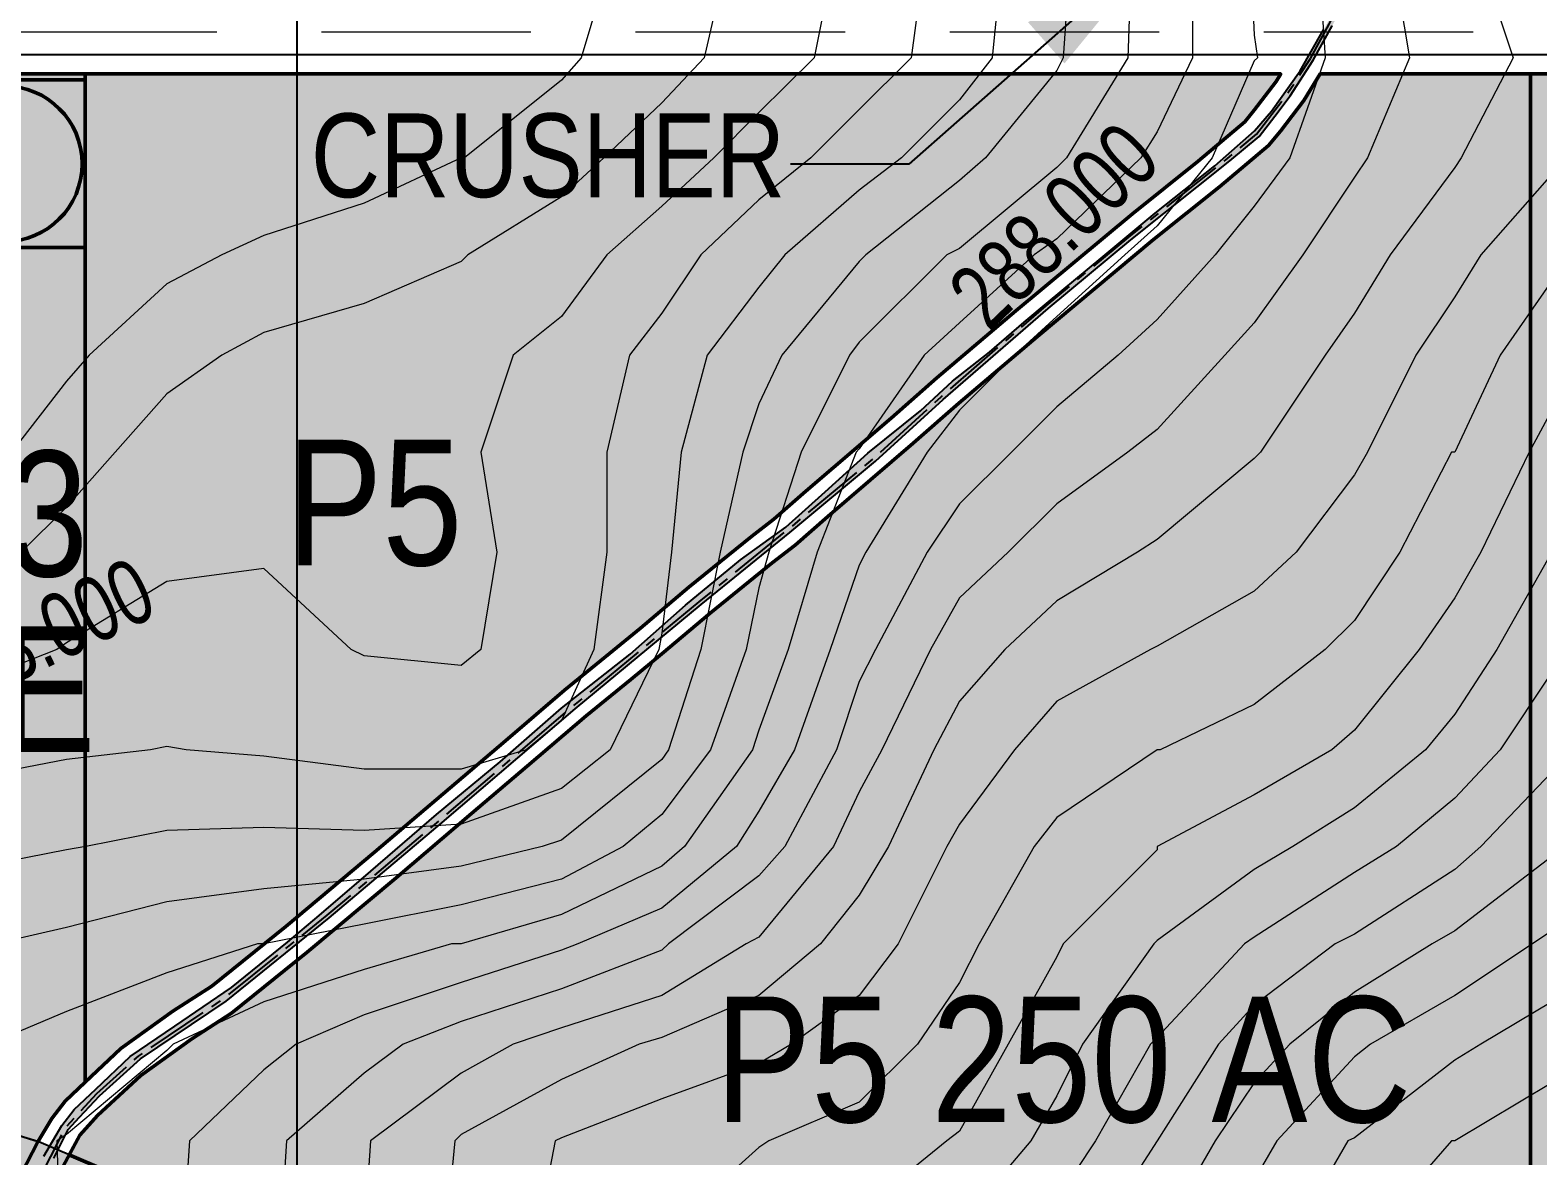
# Model space of a CAD drawing. Header units: metres. Extents: x 199095 to 216734, y 1644234 to 1657008.
# Drawn here: x 202341 to 203241, y 1653842 to 1654515 of the extents above; entities that cross this region are included whole.
import ezdxf
from ezdxf.enums import TextEntityAlignment as Align

# ---------------------------------------------------------------- set-up
doc = ezdxf.new("R2010")
doc.units = ezdxf.units.M
doc.linetypes.add('CENTER2', pattern=[1.125, 0.75, -0.125, 0.125, -0.125])
doc.linetypes.add('DASHED', pattern=[0.75, 0.5, -0.25])
for name, color, linetype in [('250 Ac', 10, 'Continuous'), ('C-ANNO-MATC', 7, 'DASHED'), ('check dam', 254, 'Continuous'), ('CON TXT', 204, 'Continuous'), ('GRID', 7, 'Continuous'), ("PLOT NO'S", 1, 'Continuous')]:
    doc.layers.add(name, color=color, linetype=linetype)
doc.layers.add('APSPCL LAND', color=7, linetype='Continuous', true_color=0xd7ecd5)
doc.layers.add('Plot hatching', color=7, linetype='Continuous', true_color=0xffffdb)
for name, color, linetype, lineweight in [('CONTOURS', 8, 'Continuous', 9), ('PLOT BOUNDARY', 1, 'Continuous', 30), ('STREAM', 141, 'Continuous', 0)]:
    doc.layers.add(name, color=color, linetype=linetype, lineweight=lineweight)
doc.styles.get("Standard").update_dxf_attribs({"font": 'ARIALN.TTF'})
doc.dimstyles.get("Standard").update_dxf_attribs({"dimtxt": 0.18, "dimasz": 0.18, "dimexe": 0.18, "dimexo": 0.0625, "dimgap": 0.09, "dimtad": 0, "dimtih": 1, "dimtoh": 1, "dimdec": 4, "dimzin": 0, "dimdsep": 46, "dimtxsty": 'Standard', "dimcen": 0.09, "dimadec": 0, "dimazin": 0, "dimtfac": 1, "dimtdec": 4, "dimtofl": 0, "dimtmove": 0, "dimatfit": 3, "dimfxl": 1, "dimtolj": 1, "dimtzin": 0, "dimarcsym": 0})

msp = doc.modelspace()

# ---------------------------------------------------------------- hatches: boundary and pattern name
at = {"layer": 'APSPCL LAND', "linetype": 'ByBlock', "lineweight": 9}
h = msp.add_hatch(color=256, dxfattribs=at)
h.dxf.hatch_style = 1
h.paths.add_polyline_path([(202373.69, 1654488.39), (202144.61, 1654488.39), (202144.61, 1653925.4), (202164.21, 1653917.51), (202181.08, 1653906.38), (202187.46, 1653904.75), (202268.25, 1653879.8), (202304.74, 1653863.29), (202345.49, 1653850.78), (202353.72, 1653864.59), (202361.64, 1653874.99), (202373.69, 1653886.37)])
at = {"layer": 'Plot hatching', "linetype": 'ByBlock'}
h = msp.add_hatch(color=256, dxfattribs=at)
h.dxf.hatch_style = 1
h.paths.add_polyline_path([(203236.29, 1654488.39), (203110.87, 1654488.39), (203100.96, 1654472.61), (203087.15, 1654454.31), (203080.02, 1654445.62), (203050.72, 1654420.91), (203011.39, 1654389.48), (202942.07, 1654331.65), (202895.02, 1654291.73), (202867.85, 1654267.83), (202816.99, 1654224.16), (202797.44, 1654206.98), (202783.78, 1654196.47), (202746.74, 1654166.44), (202717.82, 1654142.05), (202699.3, 1654126.87), (202672.65, 1654105.02), (202637.49, 1654075.02), (202604.2, 1654046.7), (202559.2, 1654008.39), (202506.16, 1653963.88), (202461.01, 1653927.49), (202437.35, 1653912.23), (202406.81, 1653890.32), (202381.01, 1653866.44), (202370.45, 1653854.72), (202364.12, 1653842.89), (202406.42, 1653824.82), (202422.24, 1653815.98), (202467.2, 1653793.96), (202511.14, 1653767.11), (202537.09, 1653760.73), (202578.75, 1653756.96), (202623.63, 1653758.85), (202641.84, 1653760.39), (202701.11, 1653749.45), (202765.31, 1653742.63), (202817, 1653730.3), (202870.68, 1653693.97), (202894.17, 1653679.51), (202902.78, 1653675.93), (202979.26, 1653662.86), (203024.08, 1653651.89), (203048.41, 1653641.5), (203067.04, 1653636.08), (203079.9, 1653630.54), (203093.92, 1653630.54), (203112.07, 1653630.08), (203133.82, 1653637.1), (203160.21, 1653635.91), (203176.66, 1653634.5), (203191.91, 1653623.77), (203204.48, 1653610.78), (203217.85, 1653602.56), (203223.48, 1653581.7), (203236.29, 1653572)])
at = {"layer": 'Plot hatching', "linetype": 'ByBlock', "lineweight": 9}
h = msp.add_hatch(color=256, dxfattribs=at)
h.dxf.hatch_style = 1
h.paths.add_polyline_path([(202929.19, 1654346.96), (202998.74, 1654404.97), (203038.03, 1654436.37), (203065.72, 1654459.72), (203071.43, 1654466.68), (203084.48, 1654483.97), (203087.26, 1654488.39), (202899.93, 1654488.39), (202397.39, 1654488.39), (202383.01, 1654488.39), (202373.69, 1654488.39), (202373.69, 1653886.37), (202394.86, 1653906.36), (202426.09, 1653928.77), (202449.28, 1653943.73), (202493.46, 1653979.33), (202546.29, 1654023.67), (202591.24, 1654061.93), (202624.52, 1654090.25), (202659.82, 1654120.36), (202686.62, 1654142.34), (202705.03, 1654157.43), (202733.99, 1654181.86), (202771.38, 1654212.17), (202784.73, 1654222.44), (202803.87, 1654239.26), (202854.73, 1654282.92), (202881.94, 1654306.86)])
at = {"layer": 'Plot hatching', "linetype": 'ByBlock'}
h = msp.add_hatch(color=256, dxfattribs=at)
h.dxf.hatch_style = 1
h.paths.add_polyline_path([(203841.21, 1654488.39), (203550.51, 1654488.39), (203236.29, 1654488.39), (203236.29, 1653572), (203241.72, 1653567.89), (203321.94, 1653546.84), (203345.45, 1653543.75), (203365.54, 1653547.15), (203381.01, 1653545.9), (203404.59, 1653530.32), (203446.37, 1653514.16), (203574.53, 1653468.93), (203613.57, 1653453.53), (203650.56, 1653429.54), (203661.1, 1653417.85), (203671.53, 1653407.71), (203686.8, 1653405.4), (203715.13, 1653404.83), (203753.27, 1653379.4), (203781.6, 1653362.92), (203822.35, 1653352.43), (203841.21, 1653343.97)])
at = {"layer": 'STREAM'}
h = msp.add_hatch(color=256, dxfattribs=at)
h.dxf.hatch_style = 1
h.paths.add_polyline_path([(202207.39, 1653470.62), (202200.53, 1653477.03), (202216.78, 1653522.3), (202229.02, 1653561.28), (202280.12, 1653687.28), (202301.18, 1653742.74), (202311.88, 1653769.33), (202326.09, 1653797.92), (202336.5, 1653817.31), (202348.9, 1653842.12), (202359.83, 1653860.46), (202367.14, 1653870.05), (202379.99, 1653882.2), (202400.5, 1653901.57), (202427.15, 1653919.76), (202460.93, 1653942.82), (202494.39, 1653969.9), (202513.41, 1653985.83), (202544.18, 1654012.37), (202583.41, 1654046.22), (202621.38, 1654077.59), (202657.96, 1654109.58), (202699.03, 1654142.01), (202731.99, 1654171.27), (202764.86, 1654198.24), (202791.83, 1654217.81), (202815.34, 1654238.84), (202840.82, 1654261.86), (202872.28, 1654287.25), (202891.39, 1654304.85), (202913.44, 1654322.32), (202934.15, 1654340.22), (202948.68, 1654352.28), (202981.29, 1654379.42), (203012.31, 1654405.25), (203047.91, 1654433.45), (203071.63, 1654454.43), (203081.76, 1654466.14), (203098.86, 1654490.3), (203112.78, 1654514.71), (203122.56, 1654532.58), (203141.95, 1654567.75), (203160.4, 1654601.21), (203168.9, 1654616.62), (203186.14, 1654647.9), (203198.74, 1654670.74), (203207.86, 1654690.24), (203223.55, 1654720.74), (203234.4, 1654747.36), (203243.83, 1654768.6), (203249.84, 1654781.23), (203253.1, 1654780.6), (203243.07, 1654758.34), (203223.43, 1654711.67), (203203.61, 1654671.44), (203170.08, 1654609.51), (203144.23, 1654561.75), (203117.87, 1654517.19), (203106.65, 1654496.66), (203092.8, 1654475.36), (203083.63, 1654463.14), (203074.29, 1654451.01), (203056.81, 1654436.45), (202997.77, 1654389.39), (202948.5, 1654348.43), (202885.83, 1654294.07), (202845.43, 1654257.17), (202794.26, 1654214.58), (202741.35, 1654171.58), (202666.13, 1654109.34), (202586.84, 1654041.44), (202519.35, 1653984.46), (202457.84, 1653934.73), (202406.67, 1653900.3), (202382.13, 1653878.23), (202370.29, 1653865.35), (202363.58, 1653858.06), (202357.94, 1653846.89), (202354.97, 1653841), (202336.42, 1653804.93), (202307.69, 1653742.69), (202297.66, 1653708.63), (202281.99, 1653674), (202247.89, 1653592.74), (202222.96, 1653526.08), (202218.75, 1653511.08)])
at = {"layer": 'STREAM', "lineweight": 50}
h = msp.add_hatch(color=256, dxfattribs=at)
h.dxf.hatch_style = 1
edge = h.paths.add_edge_path()
edge.add_arc((202325.35, 1654434.76), 46.52, 0, 360)
at = {"layer": 'STREAM', "lineweight": 40}
h = msp.add_hatch(color=256, dxfattribs=at)
h.dxf.hatch_style = 1
h.paths.add_polyline_path([(201832.54, 1654075.55), (201812.07, 1654079.46), (201789.52, 1654088.03), (201658.37, 1654091.43), (201646.37, 1654095.12), (201627.23, 1654096.86), (201617.44, 1654101.64), (201609.84, 1654108.81), (201603.64, 1654111.63), (201594.29, 1654109.02), (201585.08, 1654102.24), (201577.49, 1654095.45), (201566.89, 1654088.18), (201562.97, 1654088.38), (201562.97, 1654060.11), (201567.99, 1654066.92), (201575.63, 1654076.6), (201584.75, 1654088.16), (201587.77, 1654091.07), (201605.56, 1654089.66), (201612.82, 1654090.35), (201621.56, 1654090.35), (201625.91, 1654090.26), (201637.96, 1654088.79), (201646.64, 1654085.19), (201664.42, 1654082.2), (201683.2, 1654081.6), (201700.9, 1654081.2), (201714.69, 1654082.1), (201728.1, 1654079.5), (201740.26, 1654078.59), (201751.36, 1654077.46), (201755.71, 1654076.93), (201762.31, 1654076.13), (201771.17, 1654074.2), (201778.19, 1654071.07), (201791.26, 1654064.12), (201807.08, 1654053.72), (201825.47, 1654037.16), (201835.66, 1654033.6), (201852.72, 1654032.05), (201878.74, 1654026.54), (201908.71, 1654020.2), (201922.68, 1654020.2), (201941.5, 1654012.26), (201943.81, 1654024.64), (201945.49, 1654040.82), (201931.71, 1654041.23), (201924.56, 1654043.06), (201918.24, 1654046.69), (201912.51, 1654048.61), (201901.09, 1654047.38), (201889.79, 1654048.05), (201874.75, 1654053.39), (201852.89, 1654064.87)])
h.paths.add_polyline_path([(202039.68, 1654012.55), (202008.71, 1654025.15), (201988.73, 1654031.38), (201956.43, 1654038.56), (201947.42, 1654040.16), (201945.35, 1654024.42), (201943.6, 1654012.83), (201951.05, 1654010.79), (201982.22, 1654003.86), (202002.21, 1653997.63), (202033.17, 1653985.03), (202071.54, 1653958.45), (202092.83, 1653925.21), (202131.88, 1653900.38), (202152.16, 1653881.58), (202168.67, 1653875.21), (202179.84, 1653907.21), (202164.21, 1653917.51), (202138.39, 1653927.9), (202099.34, 1653952.73), (202078.05, 1653985.97)])
h.paths.add_polyline_path([(202268.25, 1653879.8), (202187.46, 1653904.75), (202181.08, 1653906.38), (202169.62, 1653874.84), (202175.74, 1653872.79), (202261.74, 1653852.28), (202298.23, 1653835.77), (202339.51, 1653823.1), (202399.91, 1653797.3), (202415.74, 1653788.46), (202460.69, 1653766.44), (202504.63, 1653739.59), (202530.58, 1653733.21), (202572.24, 1653729.44), (202617.12, 1653731.33), (202635.33, 1653732.87), (202694.6, 1653721.93), (202758.8, 1653715.11), (202810.5, 1653702.78), (202859.61, 1653661.07), (202883.56, 1653649.94), (202891.76, 1653672.15), (202894.17, 1653679.51), (202870.68, 1653693.97), (202817, 1653730.3), (202765.31, 1653742.63), (202701.11, 1653749.45), (202641.84, 1653760.39), (202623.63, 1653758.85), (202578.75, 1653756.96), (202537.09, 1653760.73), (202511.14, 1653767.11), (202467.2, 1653793.96), (202422.24, 1653815.98), (202406.42, 1653824.82), (202346.02, 1653850.62), (202304.74, 1653863.29)])
h.paths.add_polyline_path([(203381.01, 1653545.9), (203365.54, 1653547.15), (203345.45, 1653543.75), (203321.94, 1653546.84), (203241.72, 1653567.89), (203223.48, 1653581.7), (203217.85, 1653602.56), (203204.48, 1653610.78), (203191.91, 1653623.77), (203176.66, 1653634.5), (203160.21, 1653635.91), (203133.82, 1653637.1), (203112.07, 1653630.08), (203093.92, 1653630.54), (203079.9, 1653630.54), (203067.04, 1653636.08), (203048.41, 1653641.5), (203024.08, 1653651.89), (202979.26, 1653662.86), (202902.78, 1653675.93), (202902.38, 1653674.77), (202901.27, 1653675.18), (202891.28, 1653646.77), (202892.45, 1653646.32), (202972.76, 1653635.34), (203017.57, 1653624.37), (203041.9, 1653613.98), (203060.53, 1653608.56), (203073.39, 1653603.02), (203087.42, 1653603.02), (203105.56, 1653602.56), (203127.31, 1653609.58), (203153.7, 1653608.39), (203170.15, 1653606.98), (203185.4, 1653596.25), (203197.98, 1653583.26), (203211.34, 1653575.04), (203216.97, 1653554.18), (203235.21, 1653540.37), (203315.43, 1653519.32), (203338.94, 1653516.23), (203359.03, 1653519.63), (203374.5, 1653518.38), (203398.08, 1653502.8), (203439.87, 1653486.64), (203568.02, 1653441.41), (203607.06, 1653426.01), (203644.05, 1653402.02), (203654.59, 1653390.33), (203665.02, 1653380.19), (203680.29, 1653377.88), (203708.62, 1653377.31), (203746.76, 1653351.88), (203775.09, 1653335.4), (203815.84, 1653324.91), (203835.84, 1653315.94), (203889.77, 1653299.85), (203924.73, 1653280.44), (203941.93, 1653271.71), (203990.64, 1653255.47), (204055.56, 1653231.95), (204113.3, 1653213.16), (204140.89, 1653204.88), (204143.17, 1653213.46), (204147.27, 1653231.95), (204147.86, 1653234.9), (204119.81, 1653240.68), (204062.07, 1653259.47), (203997.15, 1653282.99), (203948.44, 1653299.23), (203931.24, 1653307.96), (203896.28, 1653327.37), (203842.35, 1653343.46), (203822.35, 1653352.43), (203781.6, 1653362.92), (203753.27, 1653379.4), (203715.13, 1653404.83), (203686.8, 1653405.4), (203671.53, 1653407.71), (203661.1, 1653417.85), (203650.56, 1653429.54), (203613.57, 1653453.53), (203574.53, 1653468.93), (203446.37, 1653514.16), (203404.59, 1653530.32)])

# ---------------------------------------------------------------- linework, layer by layer
at = {"linetype": 'CENTER2', "ltscale": 50, "flags": 128}
msp.add_lwpolyline([(201971.01, 1652647.85), (201966.73, 1652687.33), (201966.73, 1652715.77), (201969.92, 1652730.71), (201993.26, 1652811.27), (202016.58, 1652878.77), (202046.81, 1652976.85), (202071.55, 1653057.12), (202100.46, 1653151.21), (202123.2, 1653220.48), (202137.45, 1653267.75), (202151.38, 1653309.36), (202169.43, 1653362.6), (202185.22, 1653409.45), (202202.65, 1653461.13), (202221.06, 1653526.7), (202246.03, 1653593.47), (202280.16, 1653674.8), (202295.78, 1653709.33), (202305.82, 1653743.4), (202334.62, 1653805.81), (202353.18, 1653841.91), (202361.92, 1653859.21), (202368.82, 1653866.7), (202380.72, 1653879.66), (202405.44, 1653901.88), (202456.65, 1653936.34), (202518.07, 1653986), (202585.55, 1654042.96), (202664.84, 1654110.87), (202740.08, 1654173.13), (202792.99, 1654216.13), (202844.11, 1654258.68), (202884.5, 1654295.57), (202947.2, 1654349.95), (202996.51, 1654390.94), (203055.54, 1654438), (203072.84, 1654452.41), (203082.03, 1654464.35), (203091.16, 1654476.51), (203104.93, 1654497.69), (203116.13, 1654518.17), (203142.49, 1654562.74), (203168.33, 1654610.47), (203201.83, 1654672.36), (203221.61, 1654712.5), (203241.23, 1654759.14), (203251.28, 1654781.42)], dxfattribs=at)
at = {"flags": 128}
for points in [[(202348.9, 1653842.12), (202359.83, 1653860.46), (202367.14, 1653870.05), (202379.99, 1653882.2), (202400.5, 1653901.57), (202427.15, 1653919.76), (202460.93, 1653942.82), (202494.39, 1653969.9), (202513.41, 1653985.83), (202544.18, 1654012.37), (202583.41, 1654046.22), (202621.38, 1654077.59), (202657.96, 1654109.58), (202699.03, 1654142.01), (202731.99, 1654171.27), (202764.86, 1654198.24), (202791.83, 1654217.81), (202815.34, 1654238.84), (202840.82, 1654261.86), (202872.28, 1654287.25), (202891.39, 1654304.85), (202913.44, 1654322.32), (202934.15, 1654340.22), (202948.68, 1654352.28), (202981.29, 1654379.42), (203012.31, 1654405.25), (203047.91, 1654433.45), (203071.63, 1654454.43), (203081.76, 1654466.14), (203098.86, 1654490.3), (203112.78, 1654514.71)], [(202354.97, 1653841), (202363.58, 1653858.06), (202370.29, 1653865.35), (202382.13, 1653878.23), (202406.67, 1653900.3), (202457.84, 1653934.73), (202519.35, 1653984.46), (202586.84, 1654041.44), (202666.13, 1654109.34), (202741.35, 1654171.58), (202794.26, 1654214.58), (202845.43, 1654257.17), (202885.83, 1654294.07), (202948.5, 1654348.43), (202997.77, 1654389.39), (203056.81, 1654436.45), (203074.29, 1654451.01), (203083.63, 1654463.14), (203092.8, 1654475.36), (203106.65, 1654496.66), (203117.87, 1654517.19)]]:
    msp.add_lwpolyline(points, dxfattribs=at)
at = {"lineweight": 20, "flags": 128}
msp.add_lwpolyline([(202354.97, 1653841), (202363.58, 1653858.06), (202370.29, 1653865.35), (202382.13, 1653878.23), (202406.67, 1653900.3), (202457.84, 1653934.73), (202519.35, 1653984.46), (202586.84, 1654041.44), (202666.13, 1654109.34), (202741.35, 1654171.58), (202794.26, 1654214.58), (202845.43, 1654257.17), (202885.83, 1654294.07), (202948.5, 1654348.43), (202997.77, 1654389.39), (203056.81, 1654436.45), (203074.29, 1654451.01), (203083.63, 1654463.14), (203092.8, 1654475.36), (203106.65, 1654496.66), (203117.87, 1654517.19)], dxfattribs=at)
at = {"linetype": 'ByBlock', "lineweight": 9, "flags": 128}
msp.add_lwpolyline([(202373.69, 1654488.39), (202144.61, 1654488.39), (202144.61, 1653925.4), (202164.21, 1653917.51), (202181.08, 1653906.38), (202187.46, 1653904.75), (202268.25, 1653879.8), (202304.74, 1653863.29), (202345.49, 1653850.78), (202353.72, 1653864.59), (202361.64, 1653874.99), (202373.69, 1653886.37)], close=True, dxfattribs=at)
at = {"layer": '250 Ac', "linetype": 'ByBlock', "lineweight": 50, "flags": 128}
for points in [[(202144.61, 1654488.39), (202373.69, 1654488.39), (202383.01, 1654488.39), (202397.39, 1654488.39), (202899.93, 1654488.39), (203087.26, 1654488.39), (203084.48, 1654483.97), (203071.43, 1654466.68), (203065.72, 1654459.72), (203038.03, 1654436.37), (202998.74, 1654404.97), (202929.19, 1654346.96), (202881.94, 1654306.86), (202854.73, 1654282.92), (202803.87, 1654239.26), (202784.73, 1654222.44), (202771.38, 1654212.17), (202733.99, 1654181.86), (202705.03, 1654157.43), (202686.62, 1654142.34), (202659.82, 1654120.36), (202624.52, 1654090.25), (202591.24, 1654061.93), (202546.29, 1654023.67), (202493.46, 1653979.33), (202449.28, 1653943.73), (202426.09, 1653928.77), (202394.86, 1653906.36), (202373.69, 1653886.37), (202361.64, 1653874.99), (202353.72, 1653864.59), (202345.49, 1653850.78), (202332.37, 1653825.29)], [(202353.19, 1653822.44), (202370.45, 1653854.72), (202381.01, 1653866.44), (202406.81, 1653890.32), (202437.35, 1653912.23), (202461.01, 1653927.49), (202506.16, 1653963.88), (202559.2, 1654008.39), (202604.2, 1654046.7), (202637.49, 1654075.02), (202672.65, 1654105.02), (202699.3, 1654126.87), (202717.82, 1654142.05), (202746.74, 1654166.44), (202783.78, 1654196.47), (202797.44, 1654206.98), (202816.99, 1654224.16), (202867.85, 1654267.83), (202895.02, 1654291.73), (202942.07, 1654331.65), (203011.39, 1654389.48), (203050.72, 1654420.91), (203080.02, 1654445.62), (203087.15, 1654454.31), (203100.96, 1654472.61), (203110.87, 1654488.39), (203236.29, 1654488.39), (203550.51, 1654488.39)], [(203236.29, 1653572), (203236.29, 1654488.39), (203110.87, 1654488.39), (203100.96, 1654472.61), (203087.15, 1654454.31), (203080.02, 1654445.62), (203050.72, 1654420.91), (203011.39, 1654389.48), (202942.07, 1654331.65), (202895.02, 1654291.73), (202867.85, 1654267.83), (202816.99, 1654224.16), (202797.44, 1654206.98), (202783.78, 1654196.47), (202746.74, 1654166.44), (202717.82, 1654142.05), (202699.3, 1654126.87), (202672.65, 1654105.02), (202637.49, 1654075.02), (202604.2, 1654046.7), (202559.2, 1654008.39), (202506.16, 1653963.88), (202461.01, 1653927.49), (202437.35, 1653912.23), (202406.81, 1653890.32), (202381.01, 1653866.44), (202370.45, 1653854.72), (202364.12, 1653842.89), (202406.42, 1653824.82)]]:
    msp.add_lwpolyline(points, dxfattribs=at)
for points in [[(202929.19, 1654346.96), (202998.74, 1654404.97), (203038.03, 1654436.37), (203065.72, 1654459.72), (203071.43, 1654466.68), (203084.48, 1654483.97), (203087.26, 1654488.39), (202899.93, 1654488.39), (202397.39, 1654488.39), (202383.01, 1654488.39), (202373.69, 1654488.39), (202373.69, 1653886.37), (202394.86, 1653906.36), (202426.09, 1653928.77), (202449.28, 1653943.73), (202493.46, 1653979.33), (202546.29, 1654023.67), (202591.24, 1654061.93), (202624.52, 1654090.25), (202659.82, 1654120.36), (202686.62, 1654142.34), (202705.03, 1654157.43), (202733.99, 1654181.86), (202771.38, 1654212.17), (202784.73, 1654222.44), (202803.87, 1654239.26), (202854.73, 1654282.92), (202881.94, 1654306.86)], [(203841.21, 1654488.39), (203550.51, 1654488.39), (203236.29, 1654488.39), (203236.29, 1653572), (203241.72, 1653567.89), (203321.94, 1653546.84), (203345.45, 1653543.75), (203365.54, 1653547.15), (203381.01, 1653545.9), (203404.59, 1653530.32), (203446.37, 1653514.16), (203574.53, 1653468.93), (203613.57, 1653453.53), (203650.56, 1653429.54), (203661.1, 1653417.85), (203671.53, 1653407.71), (203686.8, 1653405.4), (203715.13, 1653404.83), (203753.27, 1653379.4), (203781.6, 1653362.92), (203822.35, 1653352.43), (203841.21, 1653343.97)]]:
    msp.add_lwpolyline(points, close=True, dxfattribs=at)
at = {"layer": 'C-ANNO-MATC', "lineweight": 9, "ltscale": 250, "flags": 128}
msp.add_lwpolyline([(206048.82, 1653511.65), (206005.78, 1653967.71), (205381.6, 1654238.64), (204748.62, 1654513.39), (202032.18, 1654513.39)], dxfattribs=at)
at = {"layer": 'C-ANNO-MATC', "lineweight": 40, "flags": 128}
msp.add_lwpolyline([(202197.39, 1654488.39), (202899.93, 1654488.39)], dxfattribs=at)
at = {"layer": 'check dam', "flags": 128}
msp.add_lwpolyline([(202406.42, 1653824.82), (202346.02, 1653850.62), (202304.74, 1653863.29), (202268.25, 1653879.8), (202187.46, 1653904.75), (202181.08, 1653906.38), (202164.21, 1653917.51), (202138.39, 1653927.9), (202099.34, 1653952.73), (202078.05, 1653985.97), (202039.68, 1654012.55), (202008.71, 1654025.15), (201988.73, 1654031.38), (201956.43, 1654038.56), (201947.42, 1654040.16), (201945.49, 1654040.82), (201931.71, 1654041.23), (201924.56, 1654043.06), (201918.24, 1654046.69), (201912.51, 1654048.61), (201901.09, 1654047.38), (201889.79, 1654048.05), (201874.75, 1654053.39)], dxfattribs=at)
msp.add_lwpolyline([(202406.42, 1653824.82), (202346.02, 1653850.62), (202304.74, 1653863.29), (202268.25, 1653879.8), (202187.46, 1653904.75), (202181.08, 1653906.38), (202164.21, 1653917.51), (202138.39, 1653927.9), (202099.34, 1653952.73), (202078.05, 1653985.97), (202039.68, 1654012.55), (202008.71, 1654025.15), (201988.73, 1654031.38), (201956.43, 1654038.56), (201947.42, 1654040.16), (201945.49, 1654040.82), (201931.71, 1654041.23), (201924.56, 1654043.06), (201918.24, 1654046.69), (201912.51, 1654048.61), (201901.09, 1654047.38), (201889.79, 1654048.05), (201874.75, 1654053.39)], dxfattribs=at)
at = {"layer": 'CONTOURS', "flags": 128}
for points in [[(202920.7, 1654556.12), (202914.92, 1654498.12), (202895.59, 1654473), (202860.83, 1654438.25), (202835.72, 1654419), (202791.3, 1654380.38), (202775.84, 1654361), (202744.94, 1654320.5), (202729.48, 1654262.5), (202723.7, 1654202.75), (202717.91, 1654154.38), (202715.97, 1654144.75), (202687, 1654084.88), (202658.03, 1654061.75), (202598.16, 1654040.5), (202540.2, 1654036.62), (202480.33, 1654038.5), (202422.39, 1654036.62), (202374.09, 1654027), (202362.5, 1654025), (202302.62, 1654013.38)], [(202874.36, 1654556.12), (202866.62, 1654498.12), (202835.72, 1654467.25), (202806.75, 1654438.25), (202775.84, 1654413.25), (202741.08, 1654380.38), (202717.91, 1654345.62), (202698.59, 1654320.5), (202685.06, 1654262.5), (202685.06, 1654202.75), (202677.34, 1654144.75), (202658.03, 1654102.25), (202636.78, 1654084.88), (202598.16, 1654073.25), (202540.2, 1654073.25), (202480.33, 1654081), (202433.97, 1654084.88), (202422.39, 1654086.88), (202412.72, 1654084.88), (202362.5, 1654079.12), (202302.62, 1654067.5)], [(202820.27, 1654556.12), (202808.69, 1654498.12), (202775.84, 1654465.38), (202748.81, 1654438.25), (202717.91, 1654409.38), (202717.91, 1654409.38), (202685.06, 1654380.38), (202658.03, 1654343.62), (202629.05, 1654320.5), (202609.73, 1654262.5), (202619.39, 1654202.75), (202609.73, 1654144.75), (202598.16, 1654135.12), (202540.2, 1654140.88), (202532.48, 1654144.75), (202480.33, 1654193), (202422.39, 1654185.25), (202362.5, 1654148.62), (202356.72, 1654144.75), (202302.62, 1654123.5)], [(202997.97, 1654556.12), (202996.03, 1654498.12), (202959.34, 1654438.25), (202953.55, 1654432.5), (202895.59, 1654384.25), (202887.88, 1654380.38), (202835.72, 1654328.25), (202829.92, 1654320.5), (202800.95, 1654262.5), (202781.64, 1654202.75), (202775.84, 1654181.5), (202768.12, 1654144.75), (202746.88, 1654084.88), (202717.91, 1654046.25), (202694.72, 1654027), (202658.03, 1654007.62), (202598.16, 1653992.25), (202540.2, 1653980.62), (202480.33, 1653969), (202476.47, 1653969), (202422.39, 1653951.62), (202362.5, 1653928.5), (202316.16, 1653909.12)], [(202961.27, 1654556.12), (202957.41, 1654498.12), (202953.55, 1654490.5), (202911.05, 1654438.25), (202895.59, 1654424.75), (202839.59, 1654380.38), (202835.72, 1654376.5), (202789.38, 1654320.5), (202775.84, 1654291.5), (202766.19, 1654262.5), (202752.67, 1654202.75), (202741.08, 1654144.75), (202721.77, 1654084.88), (202717.91, 1654079.12), (202658.03, 1654030.88), (202646.44, 1654027), (202598.16, 1654015.38), (202540.2, 1654007.62), (202480.33, 1654001.88), (202422.39, 1653994.12), (202362.5, 1653978.62), (202320.02, 1653969)], [(202687, 1654556.12), (202669.61, 1654498.12), (202658.03, 1654484.62), (202600.08, 1654438.25), (202598.16, 1654438.25), (202540.2, 1654411.25), (202480.33, 1654392), (202455.22, 1654380.38), (202422.39, 1654363), (202376.03, 1654320.5), (202362.5, 1654305), (202329.67, 1654262.5)], [(202756.53, 1654556.12), (202743.02, 1654498.12), (202717.91, 1654471.12), (202683.14, 1654438.25), (202658.03, 1654415.12), (202602.02, 1654380.38), (202598.16, 1654376.5), (202540.2, 1654351.38), (202480.33, 1654334), (202455.22, 1654320.5), (202422.39, 1654297.38), (202391.48, 1654262.5), (202362.5, 1654229.75), (202335.47, 1654202.75)], [(203034.67, 1654556.12), (203034.67, 1654498.12), (203013.42, 1654453.75), (203003.77, 1654438.25), (202953.55, 1654390), (202940.03, 1654380.38), (202895.59, 1654339.75), (202874.36, 1654320.5), (202835.72, 1654264.5), (202833.8, 1654262.5), (202810.61, 1654202.75), (202793.23, 1654144.75), (202775.84, 1654096.5), (202771.98, 1654084.88), (202731.42, 1654027), (202717.91, 1654015.38), (202658.03, 1653986.38), (202598.16, 1653969), (202592.36, 1653969), (202540.2, 1653953.62), (202480.33, 1653934.25), (202426.25, 1653909.12), (202422.39, 1653905.25), (202362.5, 1653855.12), (202356.72, 1653851.25), (202358.64, 1653791.38)], [(203069.44, 1654556.12), (203071.36, 1654511.62), (203073.3, 1654498.12), (203071.36, 1654496.25), (203046.25, 1654438.25), (203013.42, 1654397.75), (202994.11, 1654380.38), (202953.55, 1654343.62), (202928.44, 1654320.5), (202895.59, 1654287.62), (202876.28, 1654262.5), (202839.59, 1654202.75), (202835.72, 1654195), (202818.34, 1654144.75), (202797.09, 1654084.88), (202775.84, 1654048.25), (202762.33, 1654027), (202717.91, 1653990.25), (202667.69, 1653969), (202658.03, 1653965.12), (202598.16, 1653945.88), (202540.2, 1653926.5), (202499.64, 1653909.12), (202480.33, 1653893.75), (202435.91, 1653851.25), (202432.05, 1653791.38)], [(203110, 1654556.12), (203113.86, 1654498.12), (203092.61, 1654438.25), (203071.36, 1654409.38), (203048.19, 1654380.38), (203013.42, 1654341.75), (202990.25, 1654320.5), (202953.55, 1654289.62), (202926.5, 1654262.5), (202895.59, 1654231.62), (202876.28, 1654202.75), (202845.38, 1654144.75), (202835.72, 1654125.5), (202822.2, 1654084.88), (202791.3, 1654027), (202775.84, 1654009.62), (202721.77, 1653969), (202717.91, 1653965.12), (202658.03, 1653942), (202598.16, 1653922.62), (202563.38, 1653909.12), (202540.2, 1653891.75), (202493.84, 1653851.25), (202489.98, 1653791.38)], [(203154.42, 1654556.12), (203164.08, 1654498.12), (203138.97, 1654438.25), (203131.25, 1654426.75), (203100.34, 1654380.38), (203071.36, 1654339.75), (203053.98, 1654320.5), (203013.42, 1654276.12), (202996.03, 1654262.5), (202953.55, 1654231.62), (202924.58, 1654202.75), (202895.59, 1654175.62), (202878.22, 1654144.75), (202849.25, 1654084.88), (202835.72, 1654059.75), (202820.27, 1654027), (202775.84, 1653972.88), (202768.12, 1653969), (202717.91, 1653938.12), (202658.03, 1653918.75), (202629.05, 1653909.12), (202598.16, 1653891.75), (202544.06, 1653851.25), (202540.2, 1653795.25)], [(203206.58, 1654556.12), (203225.89, 1654498.12), (203194.98, 1654438.25), (203191.12, 1654432.5), (203152.48, 1654380.38), (203131.25, 1654345.62), (203113.86, 1654320.5), (203075.23, 1654262.5), (203071.36, 1654258.75), (203013.42, 1654210.38), (203001.83, 1654202.75), (202953.55, 1654173.75), (202922.64, 1654144.75), (202895.59, 1654113.88), (202880.16, 1654084.88), (202853.11, 1654027), (202835.72, 1653998), (202812.55, 1653969), (202775.84, 1653938.12), (202717.91, 1653913), (202704.38, 1653909.12), (202658.03, 1653887.88), (202598.16, 1653855.12), (202594.28, 1653851.25), (202588.48, 1653791.38)], [(203249.06, 1654428.62), (203206.58, 1654380.38), (203191.12, 1654355.25), (203167.94, 1654320.5), (203138.97, 1654262.5), (203131.25, 1654249), (203096.47, 1654202.75), (203071.36, 1654179.5), (203013.42, 1654146.62), (203009.56, 1654144.75), (202953.55, 1654113.88), (202928.44, 1654084.88), (202895.59, 1654040.5), (202887.88, 1654027), (202858.91, 1653969), (202835.72, 1653938.12), (202795.16, 1653909.12), (202775.84, 1653897.5), (202717.91, 1653876.38), (202658.03, 1653853.12), (202654.16, 1653851.25), (202642.58, 1653791.38)], [(203249.06, 1654364.88), (203218.16, 1654320.5), (203191.12, 1654262.5), (203189.19, 1654262.5), (203158.28, 1654202.75), (203131.25, 1654162.12), (203113.86, 1654144.75), (203071.36, 1654111.88), (203015.36, 1654084.88), (203013.42, 1654084.88), (202953.55, 1654044.38), (202940.03, 1654027), (202907.19, 1653969), (202895.59, 1653945.88), (202870.48, 1653909.12), (202835.72, 1653874.38), (202781.64, 1653851.25), (202775.84, 1653847.38), (202717.91, 1653795.25)], [(203249.06, 1654287.62), (203235.55, 1654262.5), (203206.58, 1654202.75), (203191.12, 1654175.62), (203169.88, 1654144.75), (203131.25, 1654096.5), (203117.72, 1654084.88), (203071.36, 1654057.88), (203013.42, 1654027), (203013.42, 1654025), (202957.41, 1653969), (202953.55, 1653961.25), (202924.58, 1653909.12), (202895.59, 1653857), (202887.88, 1653851.25), (202835.72, 1653808.75)], [(203249.06, 1654202.75), (203216.23, 1654144.75), (203191.12, 1654106.12), (203173.73, 1654084.88), (203131.25, 1654050.12), (203094.55, 1654027), (203071.36, 1654013.38), (203013.42, 1653971), (203011.48, 1653969), (202969, 1653909.12), (202953.55, 1653878.25), (202938.09, 1653851.25), (202895.59, 1653801)], [(203249.06, 1654131.25), (203218.16, 1654084.88), (203191.12, 1654055.88), (203156.36, 1654027), (203131.25, 1654011.5), (203071.36, 1653972.88), (203065.58, 1653969), (203013.42, 1653913), (203009.56, 1653909.12), (202976.72, 1653851.25), (202953.55, 1653816.5)], [(203249.06, 1654071.38), (203206.58, 1654027), (203191.12, 1654013.38), (203131.25, 1653974.75), (203119.66, 1653969), (203071.36, 1653932.38), (203050.12, 1653909.12), (203013.42, 1653851.25), (203013.42, 1653851.25), (202974.8, 1653791.38)], [(203249.06, 1654021.12), (203191.12, 1653976.75), (203177.59, 1653969), (203131.25, 1653940), (203092.61, 1653909.12), (203071.36, 1653886), (203048.19, 1653851.25), (203013.42, 1653791.38)], [(203249.06, 1653976.75), (203237.47, 1653969), (203191.12, 1653938.12), (203140.91, 1653909.12), (203131.25, 1653901.38), (203084.89, 1653851.25), (203071.36, 1653828)], [(203249.06, 1653934.25), (203206.58, 1653909.12), (203191.12, 1653899.5), (203131.25, 1653853.12), (203127.38, 1653851.25), (203092.61, 1653791.38), (203071.36, 1653752.75), (203061.7, 1653733.38), (203032.73, 1653673.5), (203026.94, 1653615.62), (203071.36, 1653569.25), (203081.03, 1653555.75), (203131.25, 1653503.62), (203135.11, 1653497.75), (203169.88, 1653437.88), (203191.12, 1653395.5), (203196.92, 1653380), (203222.03, 1653322.12), (203249.06, 1653275.75)], [(203249.06, 1653886), (203191.12, 1653851.25), (203189.19, 1653851.25), (203137.03, 1653791.38), (203131.25, 1653779.75), (203110, 1653733.38), (203092.61, 1653673.5), (203096.47, 1653615.62), (203131.25, 1653557.62), (203131.25, 1653555.75), (203166.02, 1653497.75), (203191.12, 1653455.38), (203198.84, 1653437.88), (203222.03, 1653380), (203249.06, 1653322.12)]]:
    msp.add_lwpolyline(points, dxfattribs=at)
at = {"layer": 'GRID'}
for p, q in [((202500, 1656500), (202500, 1646827.99)), ((199594.67, 1654500), (213350, 1654500))]:
    msp.add_line(p, q, dxfattribs=at)
at = {"layer": 'PLOT BOUNDARY', "linetype": 'ByBlock', "lineweight": 50, "flags": 128}
msp.add_lwpolyline([(202273.69, 1654384.81), (202373.69, 1654384.81), (202373.69, 1654484.81), (202273.69, 1654484.81)], close=True, dxfattribs=at)
at = {"layer": 'STREAM', "flags": 128}
for points in [[(202348.9, 1653842.12), (202359.83, 1653860.46), (202367.14, 1653870.05), (202379.99, 1653882.2), (202400.5, 1653901.57), (202427.15, 1653919.76), (202460.93, 1653942.82), (202494.39, 1653969.9), (202513.41, 1653985.83), (202544.18, 1654012.37), (202583.41, 1654046.22), (202621.38, 1654077.59), (202657.96, 1654109.58), (202699.03, 1654142.01), (202731.99, 1654171.27), (202764.86, 1654198.24), (202791.83, 1654217.81), (202815.34, 1654238.84), (202840.82, 1654261.86), (202872.28, 1654287.25), (202891.39, 1654304.85), (202913.44, 1654322.32), (202934.15, 1654340.22), (202948.68, 1654352.28), (202981.29, 1654379.42), (203012.31, 1654405.25), (203047.91, 1654433.45), (203071.63, 1654454.43), (203081.76, 1654466.14), (203098.86, 1654490.3), (203112.78, 1654514.71)], [(203117.87, 1654517.19), (203106.65, 1654496.66), (203092.8, 1654475.36), (203083.63, 1654463.14), (203074.29, 1654451.01), (203056.81, 1654436.45), (202997.77, 1654389.39), (202948.5, 1654348.43), (202885.83, 1654294.07), (202845.43, 1654257.17), (202794.26, 1654214.58), (202741.35, 1654171.58), (202666.13, 1654109.34), (202586.84, 1654041.44), (202519.35, 1653984.46), (202457.84, 1653934.73), (202406.67, 1653900.3), (202382.13, 1653878.23), (202370.29, 1653865.35), (202363.58, 1653858.06), (202357.94, 1653846.89), (202354.97, 1653841)], [(202354.97, 1653841), (202363.58, 1653858.06), (202370.29, 1653865.35), (202382.13, 1653878.23), (202406.67, 1653900.3), (202457.84, 1653934.73), (202519.35, 1653984.46), (202586.84, 1654041.44), (202666.13, 1654109.34), (202741.35, 1654171.58), (202794.26, 1654214.58), (202845.43, 1654257.17), (202885.83, 1654294.07), (202948.5, 1654348.43), (202997.77, 1654389.39), (203056.81, 1654436.45), (203074.29, 1654451.01), (203083.63, 1654463.14), (203092.8, 1654475.36), (203106.65, 1654496.66), (203117.87, 1654517.19)]]:
    msp.add_lwpolyline(points, dxfattribs=at)
at = {"layer": 'STREAM', "lineweight": 20, "flags": 128}
msp.add_lwpolyline([(202348.9, 1653842.12), (202359.83, 1653860.46), (202367.14, 1653870.05), (202379.99, 1653882.2), (202400.5, 1653901.57), (202427.15, 1653919.76), (202460.93, 1653942.82), (202494.39, 1653969.9), (202513.41, 1653985.83), (202544.18, 1654012.37), (202583.41, 1654046.22), (202621.38, 1654077.59), (202657.96, 1654109.58), (202699.03, 1654142.01), (202731.99, 1654171.27), (202764.86, 1654198.24), (202791.83, 1654217.81), (202815.34, 1654238.84), (202840.82, 1654261.86), (202872.28, 1654287.25), (202891.39, 1654304.85), (202913.44, 1654322.32), (202934.15, 1654340.22), (202948.68, 1654352.28), (202981.29, 1654379.42), (203012.31, 1654405.25), (203047.91, 1654433.45), (203071.63, 1654454.43), (203081.76, 1654466.14), (203098.86, 1654490.3), (203112.78, 1654514.71)], dxfattribs=at)
at = {"layer": 'STREAM', "lineweight": 50}
msp.add_circle((202325.35, 1654434.76), 46.52, dxfattribs=at)

# ---------------------------------------------------------------- texts
at = {"layer": '250 Ac', "linetype": 'Continuous'}
for s, p in [('P5', (202493.8, 1654194.99, -448)), ('P5 250 AC', (202749.75, 1653862.46, -448))]:
    msp.add_text(s, height=75, dxfattribs=at).set_placement(p)
at = {"layer": 'CON TXT'}
for s, rotation, width, p, p2 in [('288.000', 43.90225, 0.903732, (202912.98, 1654334), (203017.28, 1654434.38)), ('293.000', 25.50952, 0.895196, (202289.11, 1654104.25), (202418.52, 1654166))]:
    msp.add_text(s, height=38.677, rotation=rotation, dxfattribs=dict(at, width=width)).set_placement(p, p2, align=Align.FIT)
at = {"layer": 'GRID', "linetype": 'Continuous'}
msp.add_text('CRUSHER', height=50, dxfattribs=at).set_placement((202508.39, 1654414.79, -448))
at = {"layer": "PLOT NO'S", "linetype": 'Continuous'}
for s, p in [('E1 33', (202150.93, 1654188.39, -448)), ('ACRE', (202141.3, 1654083.53, -448))]:
    msp.add_text(s, height=75, dxfattribs=at).set_placement(p)

# ---------------------------------------------------------------- leaders
msp.add_leader([(203022.3, 1654573.13), (202865.27, 1654434.6), (202794.67, 1654434.6)], dimstyle='Standard', override={"dimasz": 100})

doc.saveas('drawing.dxf')
